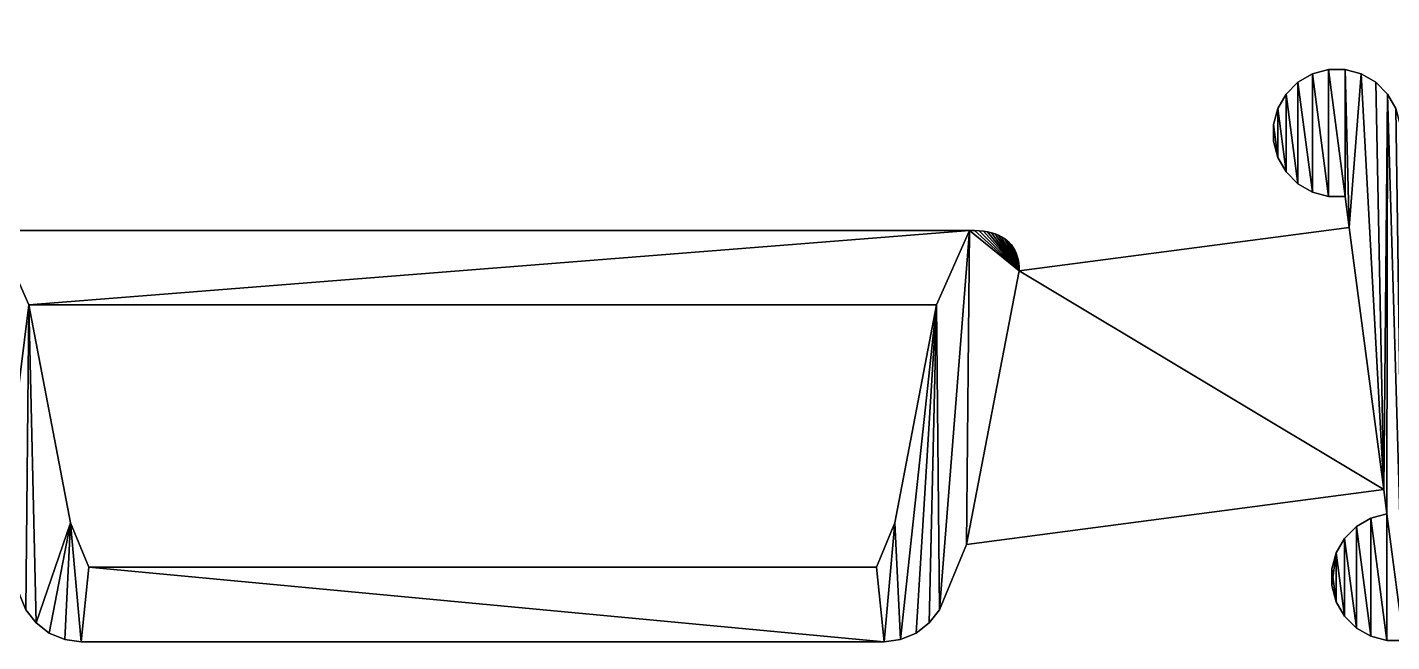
# Model space of a CAD drawing. Extents: x 0 to 417, y 0 to 203.
# Drawn here: x 295.6 to 359.6, y 169.8 to 198.7 of the extents above; entities that cross this region are included whole.
import ezdxf

# ---------------------------------------------------------------- set-up
doc = ezdxf.new("R2010")
doc.units = 0
doc.header["$LTSCALE"] = 25.4
doc.layers.get('0').update_dxf_attribs({"color": 13, "linetype": 'CONTINUOUS'})

# ---------------------------------------------------------------- blocks, each defined once
blk = doc.blocks.new('MASK_STRAP_4')
at = {"color": 0}
for p, q in [((131.646, 26.252), (131.646, 26.252, 2)), ((131.646, 26.252), (131.646, 26.252, 2)), ((132.324, 26.643), (132.324, 26.643, 2)), ((132.324, 26.643), (132.324, 26.643, 2)), ((133.08, 26.846), (133.08, 26.846, 2)), ((133.08, 26.846), (133.08, 26.846, 2)), ((133.863, 26.846), (133.863, 26.846, 2)), ((133.863, 26.846), (133.863, 26.846, 2)), ((134.62, 26.643), (134.62, 26.643, 2)), ((134.62, 26.643), (134.62, 26.643, 2)), ((135.298, 26.252), (135.298, 26.252, 2)), ((135.298, 26.252), (135.298, 26.252, 2)), ((131.092, 25.698), (131.092, 25.698, 2)), ((131.092, 25.698), (131.092, 25.698, 2)), ((135.852, 25.698), (135.852, 25.698, 2)), ((135.852, 25.698), (135.852, 25.698, 2)), ((130.7, 25.02), (130.7, 25.02, 2)), ((130.7, 25.02), (130.7, 25.02, 2)), ((130.498, 24.263), (130.498, 24.263, 2)), ((130.498, 24.263), (130.498, 24.263, 2)), ((130.498, 23.48), (130.498, 23.48, 2)), ((130.498, 23.48), (130.498, 23.48, 2)), ((130.7, 22.723), (130.7, 22.723, 2)), ((130.7, 22.723), (130.7, 22.723, 2)), ((131.092, 22.045), (131.092, 22.045, 2)), ((131.092, 22.045), (131.092, 22.045, 2)), ((131.646, 21.491), (131.646, 21.491, 2)), ((131.646, 21.491), (131.646, 21.491, 2)), ((132.324, 21.1), (132.324, 21.1, 2)), ((132.324, 21.1), (132.324, 21.1, 2)), ((133.08, 20.897), (133.08, 20.897, 2)), ((133.08, 20.897), (133.08, 20.897, 2)), ((133.863, 20.897), (133.863, 20.897, 2)), ((133.863, 20.897), (133.863, 20.897, 2)), ((116.237, 19.302), (116.237, 19.302, 2)), ((116.237, 19.302), (116.237, 19.302, 2)), ((116.466, 19.298), (116.466, 19.298, 2)), ((116.466, 19.298), (116.466, 19.298, 2)), ((116.683, 19.283), (116.683, 19.283, 2)), ((116.683, 19.283), (116.683, 19.283, 2)), ((116.888, 19.26), (116.888, 19.26, 2)), ((116.888, 19.26), (116.888, 19.26, 2)), ((117.082, 19.226), (117.082, 19.226, 2)), ((117.082, 19.226), (117.082, 19.226, 2)), ((134.055, 19.441, 1), (135.675, 7.137, 1)), ((134.055, 19.441, 1), (135.675, 7.137, 1)), ((134.055, 19.441, 2), (135.675, 7.137, 2)), ((134.055, 19.441), (134.055, 19.441, 1)), ((134.055, 19.441), (134.055, 19.441, 1)), ((134.055, 19.441, 2), (135.675, 7.137, 2)), ((117.263, 19.184), (117.263, 19.184, 2)), ((117.263, 19.184), (117.263, 19.184, 2)), ((117.433, 19.132), (117.433, 19.132, 2)), ((117.433, 19.132), (117.433, 19.132, 2)), ((117.591, 19.07), (117.591, 19.07, 2)), ((117.591, 19.07), (117.591, 19.07, 2)), ((117.737, 18.999), (117.737, 18.999, 2)), ((117.737, 18.999), (117.737, 18.999, 2)), ((117.871, 18.919), (117.871, 18.919, 2)), ((117.871, 18.919), (117.871, 18.919, 2)), ((117.993, 18.829), (117.993, 18.829, 2)), ((117.993, 18.829), (117.993, 18.829, 2)), ((118.103, 18.729), (118.103, 18.729, 2)), ((118.103, 18.729), (118.103, 18.729, 2)), ((118.202, 18.62), (118.202, 18.62, 2)), ((118.202, 18.62), (118.202, 18.62, 2)), ((118.289, 18.502), (118.289, 18.502, 2)), ((118.289, 18.502), (118.289, 18.502, 2)), ((118.363, 18.374), (118.363, 18.374, 2)), ((118.363, 18.374), (118.363, 18.374, 2)), ((118.426, 18.236), (118.426, 18.236, 2)), ((118.426, 18.236), (118.426, 18.236, 2)), ((118.477, 18.09), (118.477, 18.09, 2)), ((118.477, 18.09), (118.477, 18.09, 2)), ((118.516, 17.933), (118.516, 17.933, 2)), ((118.516, 17.933), (118.516, 17.933, 2)), ((118.563, 17.407, 1), (116.094, 4.566, 1)), ((118.563, 17.407, 2), (116.094, 4.566, 2)), ((118.563, 17.407, 1), (116.094, 4.566, 1)), ((118.563, 17.407, 2), (116.094, 4.566, 2)), ((118.544, 17.767), (118.544, 17.767, 2)), ((118.544, 17.767), (118.544, 17.767, 2)), ((118.559, 17.592), (118.559, 17.592, 2)), ((118.559, 17.592), (118.559, 17.592, 2)), ((118.563, 17.407, 1), (118.563, 17.407, 2)), ((118.563, 17.407), (118.563, 17.407, 1)), ((118.563, 17.407), (118.563, 17.407, 1)), ((118.563, 17.407, 1), (118.563, 17.407, 2)), ((72.09, 15.802, 2), (72.09, 15.802)), ((72.09, 15.802, 2), (72.09, 15.802)), ((72.09, 15.802, 2), (74.056, 5.577, 2)), ((72.09, 15.802), (74.056, 5.577)), ((72.09, 15.802), (74.056, 5.577)), ((72.09, 15.802, 2), (74.056, 5.577, 2)), ((112.724, 5.577, 2), (114.69, 15.802, 2)), ((112.724, 5.577), (114.69, 15.802)), ((112.724, 5.577), (114.69, 15.802)), ((112.724, 5.577, 2), (114.69, 15.802, 2)), ((114.69, 15.802, 2), (114.69, 15.802)), ((114.69, 15.802, 2), (114.69, 15.802)), ((135.675, 7.137), (135.675, 7.137, 1)), ((135.675, 7.137), (135.675, 7.137, 1)), ((135.069, 5.795), (135.069, 5.795, 2)), ((135.069, 5.795), (135.069, 5.795, 2)), ((135.825, 5.998), (135.825, 5.998, 2)), ((135.825, 5.998), (135.825, 5.998, 2)), ((74.056, 5.577, 2), (74.056, 5.577)), ((74.056, 5.577, 2), (74.056, 5.577)), ((112.724, 5.577, 2), (112.724, 5.577)), ((112.724, 5.577, 2), (112.724, 5.577)), ((134.39, 5.403), (134.39, 5.403, 2)), ((134.39, 5.403), (134.39, 5.403, 2)), ((116.094, 4.566), (116.094, 4.566, 1)), ((116.094, 4.566, 1), (116.094, 4.566, 2)), ((116.094, 4.566), (116.094, 4.566, 1)), ((116.094, 4.566, 1), (116.094, 4.566, 2)), ((133.837, 4.85), (133.837, 4.85, 2)), ((133.837, 4.85), (133.837, 4.85, 2)), ((133.445, 4.171), (133.445, 4.171, 2)), ((133.445, 4.171), (133.445, 4.171, 2)), ((74.916, 3.5, 2), (74.916, 3.5)), ((74.916, 3.5, 2), (74.916, 3.5)), ((111.864, 3.5, 2), (111.864, 3.5)), ((111.864, 3.5, 2), (111.864, 3.5)), ((133.242, 3.415), (133.242, 3.415, 2)), ((133.242, 3.415), (133.242, 3.415, 2)), ((133.242, 2.632), (133.242, 2.632, 2)), ((133.242, 2.632), (133.242, 2.632, 2)), ((114.824, 1.5), (114.824, 1.5, 2)), ((114.824, 1.5), (114.824, 1.5, 2)), ((133.445, 1.875), (133.445, 1.875, 2)), ((133.445, 1.875), (133.445, 1.875, 2)), ((72.433, 0.879), (72.433, 0.879, 2)), ((72.433, 0.879), (72.433, 0.879, 2)), ((114.347, 0.879), (114.347, 0.879, 2)), ((114.347, 0.879), (114.347, 0.879, 2)), ((133.837, 1.197), (133.837, 1.197, 2)), ((133.837, 1.197), (133.837, 1.197, 2)), ((134.39, 0.643), (134.39, 0.643, 2)), ((134.39, 0.643), (134.39, 0.643, 2)), ((73.054, 0.402), (73.054, 0.402, 2)), ((73.054, 0.402), (73.054, 0.402, 2)), ((73.778, 0.102), (73.778, 0.102, 2)), ((73.778, 0.102), (73.778, 0.102, 2)), ((74.554, 0), (74.554, 0, 2)), ((74.554, 0), (74.554, 0, 2)), ((112.226, 0), (112.226, 0, 2)), ((112.226, 0), (112.226, 0, 2)), ((113.002, 0.102), (113.002, 0.102, 2)), ((113.002, 0.102), (113.002, 0.102, 2)), ((113.726, 0.402), (113.726, 0.402, 2)), ((113.726, 0.402), (113.726, 0.402, 2)), ((135.069, 0.252), (135.069, 0.252, 2)), ((135.069, 0.252), (135.069, 0.252, 2)), ((135.825, 0.049), (135.825, 0.049, 2)), ((135.825, 0.049), (135.825, 0.049, 2))]:
    blk.add_line(p, q, dxfattribs=at)
mesh = blk.add_polyface(dxfattribs=at)
corners = [(135.675, 7.137), (135.852, 25.698), (135.825, 5.998), (142.395, 25.829), (142.598, 24.29), (142.395, 25.046), (142.598, 26.586), (142.989, 23.612), (142.989, 27.264), (143.543, 23.058), (143.543, 27.818), (144.221, 22.666), (144.221, 28.209), (144.978, 22.463), (144.978, 28.412), (145.761, 22.463), (145.761, 28.412), (145.953, 21.004), (146.517, 28.209), (135.825, 0.049), (136.608, 0.049), (136.244, 25.02), (136.446, 24.263), (137.03, 19.832), (137.365, 0.252), (138.65, 7.527), (138.043, 0.643), (138.597, 1.197), (147.573, 8.699), (147.196, 27.818), (147.749, 27.264), (147.722, 7.564), (154.292, 27.396), (154.495, 25.856), (154.292, 26.613), (154.495, 28.152), (154.887, 25.178), (154.887, 28.83), (145.342, 5.738), (145.14, 4.198), (145.14, 4.981), (145.342, 3.442), (145.734, 2.763), (145.734, 6.416), (146.288, 2.21), (146.288, 6.97), (146.966, 1.818), (146.966, 7.361), (147.722, 1.615), (148.506, 1.615), (148.141, 26.586), (148.344, 25.829), (148.927, 21.394), (149.262, 1.818), (150.547, 9.09), (157.851, 22.566), (149.94, 2.21), (150.494, 2.763), (150.886, 3.442), (151.088, 4.981), (151.088, 4.198), (138.988, 1.875), (139.191, 3.415), (139.191, 2.632)]
mesh.append_faces([[corners[k] for k in face] for face in [(3, 4, 5), (32, 33, 34), (38, 39, 40), (58, 59, 60), (61, 62, 63)]], dxfattribs={"vtx0": -1, "color": 0})
mesh.append_faces([[corners[k] for k in face] for face in [(0, 1, 2), (4, 6, 7), (7, 8, 9), (9, 10, 11), (11, 12, 13), (13, 14, 15), (15, 16, 17), (19, 2, 20), (20, 23, 24), (24, 25, 26), (26, 25, 27), (25, 17, 28), (28, 30, 31), (33, 35, 36), (39, 38, 41), (41, 38, 42), (42, 43, 44), (44, 45, 46), (46, 47, 48), (48, 31, 49), (49, 52, 53), (53, 54, 56), (56, 54, 57)]], dxfattribs={"vtx0": -1, "vtx1": -1, "color": 0})
mesh.append_faces([[corners[k] for k in face] for face in [(20, 2, 1), (24, 23, 25), (28, 17, 18), (49, 31, 30), (53, 52, 54)]], dxfattribs={"vtx0": -1, "vtx1": -1, "vtx2": -1, "color": 0})
mesh.append_faces([[corners[k] for k in face] for face in [(4, 3, 6), (7, 6, 8), (9, 8, 10), (11, 10, 12), (13, 12, 14), (15, 14, 16), (17, 16, 18), (20, 1, 21), (20, 21, 22), (20, 22, 23), (25, 23, 17), (28, 18, 29), (28, 29, 30), (33, 32, 35), (36, 35, 37), (42, 38, 43), (44, 43, 45), (46, 45, 47), (48, 47, 31), (49, 30, 50), (49, 50, 51), (49, 51, 52), (54, 52, 55), (54, 58, 57), (58, 54, 59), (25, 61, 27), (61, 25, 62)]], dxfattribs={"vtx0": -1, "vtx2": -1, "color": 0})
mesh = blk.add_polyface(dxfattribs=at)
corners = [(51.482, 26.252), (50.955, 5.998), (50.928, 25.698), (51.105, 7.137), (52.725, 19.441), (70.686, 4.566), (52.16, 26.643), (68.218, 17.407), (68.221, 17.592), (68.237, 17.767), (68.264, 17.933), (68.303, 18.09), (68.354, 18.236), (68.417, 18.374), (68.492, 18.502), (68.578, 18.62), (68.677, 18.729), (68.787, 18.829), (68.909, 18.919), (69.043, 18.999), (69.189, 19.07), (69.347, 19.132), (69.517, 19.184), (69.698, 19.226), (69.892, 19.26), (70.097, 19.283), (70.314, 19.298), (70.543, 19.302), (72.09, 15.802), (116.237, 19.302), (71.956, 1.5), (72.433, 0.879), (74.056, 5.577), (73.054, 0.402), (73.778, 0.102), (74.554, 0), (74.916, 3.5), (112.226, 0), (52.917, 26.846), (52.917, 20.897), (53.7, 26.846), (53.7, 20.897), (54.456, 26.643), (54.456, 21.1), (55.135, 26.252), (55.135, 21.491), (55.688, 25.698), (55.688, 22.045), (56.08, 25.02), (56.08, 22.723), (56.283, 24.263), (56.283, 23.48), (50.955, 0.049), (51.712, 5.795), (51.712, 0.252), (52.39, 5.403), (52.39, 0.643), (52.944, 4.85), (52.944, 1.197), (53.335, 4.171), (53.335, 1.875), (53.538, 3.415), (53.538, 2.632)]
mesh.append_faces([[corners[k] for k in face] for face in [(49, 50, 51), (60, 61, 62)]], dxfattribs={"vtx0": -1, "color": 0})
mesh.append_faces([[corners[k] for k in face] for face in [(0, 1, 2), (1, 0, 3), (3, 4, 5), (5, 28, 30), (31, 32, 33), (33, 32, 34), (34, 32, 35), (35, 36, 37), (38, 4, 6), (4, 38, 39), (39, 40, 41), (41, 42, 43), (43, 44, 45), (45, 46, 47), (47, 48, 49), (52, 53, 54), (54, 55, 56), (56, 57, 58), (58, 59, 60)]], dxfattribs={"vtx0": -1, "vtx1": -1, "color": 0})
mesh.append_faces([[corners[k] for k in face] for face in [(3, 0, 4), (5, 27, 28)]], dxfattribs={"vtx0": -1, "vtx1": -1, "vtx2": -1, "color": 0})
mesh.append_faces([[corners[k] for k in face] for face in [(4, 0, 6), (5, 4, 7), (5, 7, 8), (5, 8, 9), (5, 9, 10), (5, 10, 11), (5, 11, 12), (5, 12, 13), (5, 13, 14), (5, 14, 15), (5, 15, 16), (5, 16, 17), (5, 17, 18), (5, 18, 19), (5, 19, 20), (5, 20, 21), (5, 21, 22), (5, 22, 23), (5, 23, 24), (5, 24, 25), (5, 25, 26), (5, 26, 27), (28, 27, 29), (28, 31, 30), (31, 28, 32), (35, 32, 36), (39, 38, 40), (41, 40, 42), (43, 42, 44), (45, 44, 46), (47, 46, 48), (49, 48, 50), (52, 1, 53), (54, 53, 55), (56, 55, 57), (58, 57, 59), (60, 59, 61)]], dxfattribs={"vtx0": -1, "vtx2": -1, "color": 0})
mesh = blk.add_polyface(dxfattribs=at)
corners = [(130.498, 24.263), (130.7, 22.723), (130.498, 23.48), (130.7, 25.02), (131.092, 22.045), (131.092, 25.698), (131.646, 21.491), (131.646, 26.252), (132.324, 21.1), (132.324, 26.643), (133.08, 20.897), (133.08, 26.846), (133.863, 20.897), (133.863, 26.846), (134.055, 19.441), (134.62, 26.643), (72.09, 15.802), (116.237, 19.302), (114.69, 15.802), (114.824, 1.5), (116.094, 4.566), (118.563, 17.407), (135.675, 7.137), (116.466, 19.298), (116.683, 19.283), (116.888, 19.26), (117.082, 19.226), (117.263, 19.184), (117.433, 19.132), (117.591, 19.07), (117.737, 18.999), (117.871, 18.919), (117.993, 18.829), (118.103, 18.729), (118.202, 18.62), (118.289, 18.502), (118.363, 18.374), (118.426, 18.236), (118.477, 18.09), (118.516, 17.933), (118.544, 17.767), (118.559, 17.592), (135.298, 26.252), (135.852, 25.698), (112.226, 0), (74.916, 3.5), (111.864, 3.5), (112.724, 5.577), (113.002, 0.102), (113.726, 0.402), (114.347, 0.879), (133.445, 4.171), (133.242, 2.632), (133.242, 3.415), (133.445, 1.875), (133.837, 1.197), (133.837, 4.85), (134.39, 0.643), (134.39, 5.403), (135.069, 0.252), (135.069, 5.795), (135.825, 0.049), (135.825, 5.998)]
mesh.append_faces([[corners[k] for k in face] for face in [(0, 1, 2), (21, 40, 41), (51, 52, 53)]], dxfattribs={"vtx0": -1, "color": 0})
mesh.append_faces([[corners[k] for k in face] for face in [(1, 3, 4), (4, 5, 6), (6, 7, 8), (8, 9, 10), (10, 11, 12), (12, 13, 14), (16, 17, 18), (19, 17, 20), (20, 21, 22), (44, 47, 48), (48, 18, 49), (49, 18, 50), (50, 18, 19), (52, 51, 54), (54, 51, 55), (55, 56, 57), (57, 58, 59), (59, 60, 61)]], dxfattribs={"vtx0": -1, "vtx1": -1, "color": 0})
mesh.append_faces([[corners[k] for k in face] for face in [(18, 17, 19), (20, 17, 21), (22, 14, 15)]], dxfattribs={"vtx0": -1, "vtx1": -1, "vtx2": -1, "color": 0})
mesh.append_faces([[corners[k] for k in face] for face in [(1, 0, 3), (4, 3, 5), (6, 5, 7), (8, 7, 9), (10, 9, 11), (12, 11, 13), (14, 13, 15), (21, 17, 23), (21, 23, 24), (21, 24, 25), (21, 25, 26), (21, 26, 27), (21, 27, 28), (21, 28, 29), (21, 29, 30), (21, 30, 31), (21, 31, 32), (21, 32, 33), (21, 33, 34), (21, 34, 35), (21, 35, 36), (21, 36, 37), (21, 37, 38), (21, 38, 39), (21, 39, 40), (22, 21, 14), (22, 15, 42), (22, 42, 43), (44, 45, 46), (44, 46, 47), (48, 47, 18), (55, 51, 56), (57, 56, 58), (59, 58, 60), (61, 60, 62)]], dxfattribs={"vtx0": -1, "vtx2": -1, "color": 0})
mesh = blk.add_polyface(dxfattribs=at)
corners = [(133.445, 1.875, 2), (133.242, 3.415, 2), (133.242, 2.632, 2), (133.445, 4.171, 2), (133.837, 1.197, 2), (133.837, 4.85, 2), (134.39, 0.643, 2), (134.39, 5.403, 2), (135.069, 0.252, 2), (135.069, 5.795, 2), (135.825, 0.049, 2), (135.825, 5.998, 2), (136.608, 0.049, 2), (135.852, 25.698, 2), (136.244, 25.02, 2), (136.446, 24.263, 2), (137.03, 19.832, 2), (137.365, 0.252, 2), (138.65, 7.527, 2), (138.043, 0.643, 2), (138.597, 1.197, 2), (138.988, 1.875, 2), (139.191, 3.415, 2), (139.191, 2.632, 2), (130.7, 22.723, 2), (130.498, 24.263, 2), (130.498, 23.48, 2), (130.7, 25.02, 2), (131.092, 22.045, 2), (131.092, 25.698, 2), (131.646, 21.491, 2), (131.646, 26.252, 2), (132.324, 21.1, 2), (132.324, 26.643, 2), (133.08, 20.897, 2), (133.08, 26.846, 2), (133.863, 20.897, 2), (133.863, 26.846, 2), (134.055, 19.441, 2), (134.62, 26.643, 2), (135.675, 7.137, 2), (135.298, 26.252, 2)]
mesh.append_faces([[corners[k] for k in face] for face in [(0, 1, 2), (22, 21, 23), (24, 25, 26)]], dxfattribs={"vtx0": -1, "color": 0})
mesh.append_faces([[corners[k] for k in face] for face in [(1, 0, 3), (3, 4, 5), (5, 6, 7), (7, 8, 9), (9, 10, 11), (13, 12, 14), (14, 12, 15), (15, 12, 16), (16, 17, 18), (18, 21, 22), (25, 24, 27), (27, 28, 29), (29, 30, 31), (31, 32, 33), (33, 34, 35), (35, 36, 37), (37, 38, 39), (39, 40, 41), (41, 40, 13)]], dxfattribs={"vtx0": -1, "vtx1": -1, "color": 0})
mesh.append_faces([[corners[k] for k in face] for face in [(11, 12, 13)]], dxfattribs={"vtx0": -1, "vtx1": -1, "vtx2": -1, "color": 0})
mesh.append_faces([[corners[k] for k in face] for face in [(3, 0, 4), (5, 4, 6), (7, 6, 8), (9, 8, 10), (11, 10, 12), (16, 12, 17), (18, 17, 19), (18, 19, 20), (18, 20, 21), (27, 24, 28), (29, 28, 30), (31, 30, 32), (33, 32, 34), (35, 34, 36), (37, 36, 38), (39, 38, 40), (13, 40, 11)]], dxfattribs={"vtx0": -1, "vtx2": -1, "color": 0})
mesh = blk.add_polyface(dxfattribs=at)
corners = [(131.092, 25.698, 2), (131.646, 26.252), (131.092, 25.698), (131.646, 26.252, 2)]
mesh.append_faces([[corners[k] for k in face] for face in [(0, 1, 2), (1, 0, 3)]], dxfattribs={"vtx0": -1, "color": 0})
mesh = blk.add_polyface(dxfattribs=at)
corners = [(131.646, 26.252, 2), (132.324, 26.643), (131.646, 26.252), (132.324, 26.643, 2)]
mesh.append_faces([[corners[k] for k in face] for face in [(0, 1, 2), (1, 0, 3)]], dxfattribs={"vtx0": -1, "color": 0})
mesh = blk.add_polyface(dxfattribs=at)
corners = [(132.324, 26.643, 2), (133.08, 26.846), (132.324, 26.643), (133.08, 26.846, 2)]
mesh.append_faces([[corners[k] for k in face] for face in [(0, 1, 2), (1, 0, 3)]], dxfattribs={"vtx0": -1, "color": 0})
mesh = blk.add_polyface(dxfattribs=at)
corners = [(133.08, 26.846, 2), (133.863, 26.846), (133.08, 26.846), (133.863, 26.846, 2)]
mesh.append_faces([[corners[k] for k in face] for face in [(0, 1, 2), (1, 0, 3)]], dxfattribs={"vtx0": -1, "color": 0})
mesh = blk.add_polyface(dxfattribs=at)
corners = [(133.863, 26.846, 2), (134.62, 26.643), (133.863, 26.846), (134.62, 26.643, 2)]
mesh.append_faces([[corners[k] for k in face] for face in [(0, 1, 2), (1, 0, 3)]], dxfattribs={"vtx0": -1, "color": 0})
mesh = blk.add_polyface(dxfattribs=at)
corners = [(134.62, 26.643, 2), (135.298, 26.252), (134.62, 26.643), (135.298, 26.252, 2)]
mesh.append_faces([[corners[k] for k in face] for face in [(0, 1, 2), (1, 0, 3)]], dxfattribs={"vtx0": -1, "color": 0})
mesh = blk.add_polyface(dxfattribs=at)
corners = [(135.298, 26.252), (135.852, 25.698, 2), (135.852, 25.698), (135.298, 26.252, 2)]
mesh.append_faces([[corners[k] for k in face] for face in [(0, 1, 2), (1, 0, 3)]], dxfattribs={"vtx0": -1, "color": 0})
mesh = blk.add_polyface(dxfattribs=at)
corners = [(131.092, 25.698, 2), (130.7, 25.02), (130.7, 25.02, 2), (131.092, 25.698)]
mesh.append_faces([[corners[k] for k in face] for face in [(0, 1, 2), (1, 0, 3)]], dxfattribs={"vtx0": -1, "color": 0})
mesh = blk.add_polyface(dxfattribs=at)
corners = [(135.852, 25.698), (136.244, 25.02, 2), (136.244, 25.02), (135.852, 25.698, 2)]
mesh.append_faces([[corners[k] for k in face] for face in [(0, 1, 2), (1, 0, 3)]], dxfattribs={"vtx0": -1, "color": 0})
mesh = blk.add_polyface(dxfattribs=at)
corners = [(130.7, 25.02, 2), (130.498, 24.263), (130.498, 24.263, 2), (130.7, 25.02)]
mesh.append_faces([[corners[k] for k in face] for face in [(0, 1, 2), (1, 0, 3)]], dxfattribs={"vtx0": -1, "color": 0})
mesh = blk.add_polyface(dxfattribs=at)
corners = [(130.498, 24.263, 2), (130.498, 23.48), (130.498, 23.48, 2), (130.498, 24.263)]
mesh.append_faces([[corners[k] for k in face] for face in [(0, 1, 2), (1, 0, 3)]], dxfattribs={"vtx0": -1, "color": 0})
mesh = blk.add_polyface(dxfattribs=at)
corners = [(130.498, 23.48, 2), (130.7, 22.723), (130.7, 22.723, 2), (130.498, 23.48)]
mesh.append_faces([[corners[k] for k in face] for face in [(0, 1, 2), (1, 0, 3)]], dxfattribs={"vtx0": -1, "color": 0})
mesh = blk.add_polyface(dxfattribs=at)
corners = [(130.7, 22.723, 2), (131.092, 22.045), (131.092, 22.045, 2), (130.7, 22.723)]
mesh.append_faces([[corners[k] for k in face] for face in [(0, 1, 2), (1, 0, 3)]], dxfattribs={"vtx0": -1, "color": 0})
mesh = blk.add_polyface(dxfattribs=at)
corners = [(131.646, 21.491, 2), (131.092, 22.045), (131.646, 21.491), (131.092, 22.045, 2)]
mesh.append_faces([[corners[k] for k in face] for face in [(0, 1, 2), (1, 0, 3)]], dxfattribs={"vtx0": -1, "color": 0})
mesh = blk.add_polyface(dxfattribs=at)
corners = [(132.324, 21.1, 2), (131.646, 21.491), (132.324, 21.1), (131.646, 21.491, 2)]
mesh.append_faces([[corners[k] for k in face] for face in [(0, 1, 2), (1, 0, 3)]], dxfattribs={"vtx0": -1, "color": 0})
mesh = blk.add_polyface(dxfattribs=at)
corners = [(133.08, 20.897, 2), (132.324, 21.1), (133.08, 20.897), (132.324, 21.1, 2)]
mesh.append_faces([[corners[k] for k in face] for face in [(0, 1, 2), (1, 0, 3)]], dxfattribs={"vtx0": -1, "color": 0})
mesh = blk.add_polyface(dxfattribs=at)
corners = [(133.863, 20.897, 2), (133.08, 20.897), (133.863, 20.897), (133.08, 20.897, 2)]
mesh.append_faces([[corners[k] for k in face] for face in [(0, 1, 2), (1, 0, 3)]], dxfattribs={"vtx0": -1, "color": 0})
mesh = blk.add_polyface(dxfattribs=at)
corners = [(134.055, 19.441, 2), (135.675, 7.137, 1), (135.675, 7.137, 2), (134.055, 19.441, 1), (133.863, 20.897, 2), (134.055, 19.441), (133.863, 20.897), (135.825, 5.998), (135.825, 5.998, 2), (135.675, 7.137)]
mesh.append_faces([[corners[k] for k in face] for face in [(5, 4, 6), (2, 7, 8)]], dxfattribs={"vtx0": -1, "color": 0})
mesh.append_faces([[corners[k] for k in face] for face in [(0, 1, 2), (1, 0, 3), (3, 4, 5), (7, 2, 9), (9, 2, 1)]], dxfattribs={"vtx0": -1, "vtx1": -1, "color": 0})
mesh.append_faces([[corners[k] for k in face] for face in [(3, 0, 4)]], dxfattribs={"vtx0": -1, "vtx2": -1, "color": 0})
mesh = blk.add_polyface(dxfattribs=at)
corners = [(72.433, 0.879, 2), (72.09, 15.802, 2), (71.956, 1.5, 2), (74.056, 5.577, 2), (73.054, 0.402, 2), (73.778, 0.102, 2), (74.554, 0, 2), (74.916, 3.5, 2), (112.226, 0, 2), (111.864, 3.5, 2), (112.724, 5.577, 2), (113.002, 0.102, 2), (114.69, 15.802, 2), (113.726, 0.402, 2), (114.347, 0.879, 2), (114.824, 1.5, 2), (70.686, 4.566, 2), (68.221, 17.592, 2), (68.218, 17.407, 2), (68.237, 17.767, 2), (68.264, 17.933, 2), (68.303, 18.09, 2), (68.354, 18.236, 2), (68.417, 18.374, 2), (68.492, 18.502, 2), (68.578, 18.62, 2), (68.677, 18.729, 2), (68.787, 18.829, 2), (68.909, 18.919, 2), (69.043, 18.999, 2), (69.189, 19.07, 2), (69.347, 19.132, 2), (69.517, 19.184, 2), (69.698, 19.226, 2), (69.892, 19.26, 2), (70.097, 19.283, 2), (70.314, 19.298, 2), (70.543, 19.302, 2), (116.237, 19.302, 2), (116.094, 4.566, 2), (118.563, 17.407, 2), (116.466, 19.298, 2), (116.683, 19.283, 2), (116.888, 19.26, 2), (117.082, 19.226, 2), (117.263, 19.184, 2), (117.433, 19.132, 2), (117.591, 19.07, 2), (117.737, 18.999, 2), (117.871, 18.919, 2), (117.993, 18.829, 2), (118.103, 18.729, 2), (118.202, 18.62, 2), (118.289, 18.502, 2), (118.363, 18.374, 2), (118.426, 18.236, 2), (118.477, 18.09, 2), (118.516, 17.933, 2), (118.544, 17.767, 2), (118.559, 17.592, 2)]
mesh.append_faces([[corners[k] for k in face] for face in [(16, 17, 18), (58, 40, 59)]], dxfattribs={"vtx0": -1, "color": 0})
mesh.append_faces([[corners[k] for k in face] for face in [(0, 1, 2), (1, 0, 3), (3, 6, 7), (7, 8, 9), (9, 8, 10), (10, 11, 12), (17, 16, 19), (19, 16, 20), (20, 16, 21), (21, 16, 22), (22, 16, 23), (23, 16, 24), (24, 16, 25), (25, 16, 26), (26, 16, 27), (27, 16, 28), (28, 16, 29), (29, 16, 30), (30, 16, 31), (31, 16, 32), (32, 16, 33), (33, 16, 34), (34, 16, 35), (35, 16, 36), (36, 16, 37), (37, 1, 38), (38, 40, 41), (41, 40, 42), (42, 40, 43), (43, 40, 44), (44, 40, 45), (45, 40, 46), (46, 40, 47), (47, 40, 48), (48, 40, 49), (49, 40, 50), (50, 40, 51), (51, 40, 52), (52, 40, 53), (53, 40, 54), (54, 40, 55), (55, 40, 56), (56, 40, 57), (57, 40, 58)]], dxfattribs={"vtx0": -1, "vtx1": -1, "color": 0})
mesh.append_faces([[corners[k] for k in face] for face in [(37, 16, 1), (38, 12, 15)]], dxfattribs={"vtx0": -1, "vtx1": -1, "vtx2": -1, "color": 0})
mesh.append_faces([[corners[k] for k in face] for face in [(3, 0, 4), (3, 4, 5), (3, 5, 6), (7, 6, 8), (10, 8, 11), (12, 11, 13), (12, 13, 14), (12, 14, 15), (1, 16, 2), (38, 1, 12), (38, 15, 39), (38, 39, 40)]], dxfattribs={"vtx0": -1, "vtx2": -1, "color": 0})
mesh = blk.add_polyface(dxfattribs=at)
corners = [(70.543, 19.302, 2), (116.237, 19.302), (70.543, 19.302), (116.237, 19.302, 2)]
mesh.append_faces([[corners[k] for k in face] for face in [(0, 1, 2), (1, 0, 3)]], dxfattribs={"vtx0": -1, "color": 0})
mesh = blk.add_polyface(dxfattribs=at)
corners = [(135.675, 7.137, 1), (118.563, 17.407, 1), (116.094, 4.566, 1), (134.055, 19.441, 1)]
mesh.append_faces([[corners[k] for k in face] for face in [(0, 1, 2), (1, 0, 3)]], dxfattribs={"vtx0": -1, "color": 0})
mesh = blk.add_polyface(dxfattribs=at)
corners = [(116.237, 19.302, 2), (116.466, 19.298), (116.237, 19.302), (116.466, 19.298, 2)]
mesh.append_faces([[corners[k] for k in face] for face in [(0, 1, 2), (1, 0, 3)]], dxfattribs={"vtx0": -1, "color": 0})
mesh = blk.add_polyface(dxfattribs=at)
corners = [(116.466, 19.298, 2), (116.683, 19.283), (116.466, 19.298), (116.683, 19.283, 2)]
mesh.append_faces([[corners[k] for k in face] for face in [(0, 1, 2), (1, 0, 3)]], dxfattribs={"vtx0": -1, "color": 0})
mesh = blk.add_polyface(dxfattribs=at)
corners = [(116.683, 19.283, 2), (116.888, 19.26), (116.683, 19.283), (116.888, 19.26, 2)]
mesh.append_faces([[corners[k] for k in face] for face in [(0, 1, 2), (1, 0, 3)]], dxfattribs={"vtx0": -1, "color": 0})
mesh = blk.add_polyface(dxfattribs=at)
corners = [(116.888, 19.26, 2), (117.082, 19.226), (116.888, 19.26), (117.082, 19.226, 2)]
mesh.append_faces([[corners[k] for k in face] for face in [(0, 1, 2), (1, 0, 3)]], dxfattribs={"vtx0": -1, "color": 0})
mesh = blk.add_polyface(dxfattribs=at)
corners = [(117.082, 19.226, 2), (117.263, 19.184), (117.082, 19.226), (117.263, 19.184, 2)]
mesh.append_faces([[corners[k] for k in face] for face in [(0, 1, 2), (1, 0, 3)]], dxfattribs={"vtx0": -1, "color": 0})
mesh = blk.add_polyface(dxfattribs=at)
corners = [(118.563, 17.407, 1), (134.055, 19.441), (118.563, 17.407), (134.055, 19.441, 1)]
mesh.append_faces([[corners[k] for k in face] for face in [(0, 1, 2), (1, 0, 3)]], dxfattribs={"vtx0": -1, "color": 0})
mesh = blk.add_polyface(dxfattribs=at)
corners = [(117.263, 19.184, 2), (117.433, 19.132), (117.263, 19.184), (117.433, 19.132, 2)]
mesh.append_faces([[corners[k] for k in face] for face in [(0, 1, 2), (1, 0, 3)]], dxfattribs={"vtx0": -1, "color": 0})
mesh = blk.add_polyface(dxfattribs=at)
corners = [(117.433, 19.132, 2), (117.591, 19.07), (117.433, 19.132), (117.591, 19.07, 2)]
mesh.append_faces([[corners[k] for k in face] for face in [(0, 1, 2), (1, 0, 3)]], dxfattribs={"vtx0": -1, "color": 0})
mesh = blk.add_polyface(dxfattribs=at)
corners = [(117.591, 19.07, 2), (117.737, 18.999), (117.591, 19.07), (117.737, 18.999, 2)]
mesh.append_faces([[corners[k] for k in face] for face in [(0, 1, 2), (1, 0, 3)]], dxfattribs={"vtx0": -1, "color": 0})
mesh = blk.add_polyface(dxfattribs=at)
corners = [(117.737, 18.999, 2), (117.871, 18.919), (117.737, 18.999), (117.871, 18.919, 2)]
mesh.append_faces([[corners[k] for k in face] for face in [(0, 1, 2), (1, 0, 3)]], dxfattribs={"vtx0": -1, "color": 0})
mesh = blk.add_polyface(dxfattribs=at)
corners = [(117.871, 18.919, 2), (117.993, 18.829), (117.871, 18.919), (117.993, 18.829, 2)]
mesh.append_faces([[corners[k] for k in face] for face in [(0, 1, 2), (1, 0, 3)]], dxfattribs={"vtx0": -1, "color": 0})
mesh = blk.add_polyface(dxfattribs=at)
corners = [(117.993, 18.829, 2), (118.103, 18.729), (117.993, 18.829), (118.103, 18.729, 2)]
mesh.append_faces([[corners[k] for k in face] for face in [(0, 1, 2), (1, 0, 3)]], dxfattribs={"vtx0": -1, "color": 0})
mesh = blk.add_polyface(dxfattribs=at)
corners = [(118.103, 18.729), (118.202, 18.62, 2), (118.202, 18.62), (118.103, 18.729, 2)]
mesh.append_faces([[corners[k] for k in face] for face in [(0, 1, 2), (1, 0, 3)]], dxfattribs={"vtx0": -1, "color": 0})
mesh = blk.add_polyface(dxfattribs=at)
corners = [(118.202, 18.62), (118.289, 18.502, 2), (118.289, 18.502), (118.202, 18.62, 2)]
mesh.append_faces([[corners[k] for k in face] for face in [(0, 1, 2), (1, 0, 3)]], dxfattribs={"vtx0": -1, "color": 0})
mesh = blk.add_polyface(dxfattribs=at)
corners = [(118.289, 18.502), (118.363, 18.374, 2), (118.363, 18.374), (118.289, 18.502, 2)]
mesh.append_faces([[corners[k] for k in face] for face in [(0, 1, 2), (1, 0, 3)]], dxfattribs={"vtx0": -1, "color": 0})
mesh = blk.add_polyface(dxfattribs=at)
corners = [(118.363, 18.374), (118.426, 18.236, 2), (118.426, 18.236), (118.363, 18.374, 2)]
mesh.append_faces([[corners[k] for k in face] for face in [(0, 1, 2), (1, 0, 3)]], dxfattribs={"vtx0": -1, "color": 0})
mesh = blk.add_polyface(dxfattribs=at)
corners = [(118.426, 18.236), (118.477, 18.09, 2), (118.477, 18.09), (118.426, 18.236, 2)]
mesh.append_faces([[corners[k] for k in face] for face in [(0, 1, 2), (1, 0, 3)]], dxfattribs={"vtx0": -1, "color": 0})
mesh = blk.add_polyface(dxfattribs=at)
corners = [(118.477, 18.09), (118.516, 17.933, 2), (118.516, 17.933), (118.477, 18.09, 2)]
mesh.append_faces([[corners[k] for k in face] for face in [(0, 1, 2), (1, 0, 3)]], dxfattribs={"vtx0": -1, "color": 0})
mesh = blk.add_polyface(dxfattribs=at)
corners = [(118.516, 17.933), (118.544, 17.767, 2), (118.544, 17.767), (118.516, 17.933, 2)]
mesh.append_faces([[corners[k] for k in face] for face in [(0, 1, 2), (1, 0, 3)]], dxfattribs={"vtx0": -1, "color": 0})
mesh = blk.add_polyface(dxfattribs=at)
corners = [(118.563, 17.407, 1), (116.094, 4.566, 2), (116.094, 4.566, 1), (118.563, 17.407, 2)]
mesh.append_faces([[corners[k] for k in face] for face in [(0, 1, 2), (1, 0, 3)]], dxfattribs={"vtx0": -1, "color": 0})
mesh = blk.add_polyface(dxfattribs=at)
corners = [(118.544, 17.767), (118.559, 17.592, 2), (118.559, 17.592), (118.544, 17.767, 2)]
mesh.append_faces([[corners[k] for k in face] for face in [(0, 1, 2), (1, 0, 3)]], dxfattribs={"vtx0": -1, "color": 0})
mesh = blk.add_polyface(dxfattribs=at)
corners = [(118.559, 17.592), (118.563, 17.407, 1), (118.563, 17.407), (118.563, 17.407, 2), (118.559, 17.592, 2)]
mesh.append_faces([[corners[k] for k in face] for face in [(0, 1, 2), (3, 0, 4)]], dxfattribs={"vtx0": -1, "color": 0})
mesh.append_faces([[corners[k] for k in face] for face in [(1, 0, 3)]], dxfattribs={"vtx0": -1, "vtx1": -1, "color": 0})
mesh = blk.add_polyface(dxfattribs=at)
corners = [(114.69, 15.802, 2), (72.09, 15.802), (114.69, 15.802), (72.09, 15.802, 2)]
mesh.append_faces([[corners[k] for k in face] for face in [(0, 1, 2), (1, 0, 3)]], dxfattribs={"vtx0": -1, "color": 0})
mesh = blk.add_polyface(dxfattribs=at)
corners = [(72.09, 15.802), (74.056, 5.577, 2), (74.056, 5.577), (72.09, 15.802, 2)]
mesh.append_faces([[corners[k] for k in face] for face in [(0, 1, 2), (1, 0, 3)]], dxfattribs={"vtx0": -1, "color": 0})
mesh = blk.add_polyface(dxfattribs=at)
corners = [(114.69, 15.802, 2), (112.724, 5.577), (112.724, 5.577, 2), (114.69, 15.802)]
mesh.append_faces([[corners[k] for k in face] for face in [(0, 1, 2), (1, 0, 3)]], dxfattribs={"vtx0": -1, "color": 0})
mesh = blk.add_polyface(dxfattribs=at)
corners = [(135.675, 7.137, 1), (116.094, 4.566), (135.675, 7.137), (116.094, 4.566, 1)]
mesh.append_faces([[corners[k] for k in face] for face in [(0, 1, 2), (1, 0, 3)]], dxfattribs={"vtx0": -1, "color": 0})
mesh = blk.add_polyface(dxfattribs=at)
corners = [(134.39, 5.403, 2), (135.069, 5.795), (134.39, 5.403), (135.069, 5.795, 2)]
mesh.append_faces([[corners[k] for k in face] for face in [(0, 1, 2), (1, 0, 3)]], dxfattribs={"vtx0": -1, "color": 0})
mesh = blk.add_polyface(dxfattribs=at)
corners = [(135.069, 5.795, 2), (135.825, 5.998), (135.069, 5.795), (135.825, 5.998, 2)]
mesh.append_faces([[corners[k] for k in face] for face in [(0, 1, 2), (1, 0, 3)]], dxfattribs={"vtx0": -1, "color": 0})
mesh = blk.add_polyface(dxfattribs=at)
corners = [(74.056, 5.577), (74.916, 3.5, 2), (74.916, 3.5), (74.056, 5.577, 2)]
mesh.append_faces([[corners[k] for k in face] for face in [(0, 1, 2), (1, 0, 3)]], dxfattribs={"vtx0": -1, "color": 0})
mesh = blk.add_polyface(dxfattribs=at)
corners = [(112.724, 5.577, 2), (111.864, 3.5), (111.864, 3.5, 2), (112.724, 5.577)]
mesh.append_faces([[corners[k] for k in face] for face in [(0, 1, 2), (1, 0, 3)]], dxfattribs={"vtx0": -1, "color": 0})
mesh = blk.add_polyface(dxfattribs=at)
corners = [(133.837, 4.85, 2), (134.39, 5.403), (133.837, 4.85), (134.39, 5.403, 2)]
mesh.append_faces([[corners[k] for k in face] for face in [(0, 1, 2), (1, 0, 3)]], dxfattribs={"vtx0": -1, "color": 0})
mesh = blk.add_polyface(dxfattribs=at)
corners = [(116.094, 4.566), (114.824, 1.5, 2), (114.824, 1.5), (116.094, 4.566, 2), (116.094, 4.566, 1)]
mesh.append_faces([[corners[k] for k in face] for face in [(0, 1, 2), (3, 0, 4)]], dxfattribs={"vtx0": -1, "color": 0})
mesh.append_faces([[corners[k] for k in face] for face in [(1, 0, 3)]], dxfattribs={"vtx0": -1, "vtx1": -1, "color": 0})
mesh = blk.add_polyface(dxfattribs=at)
corners = [(133.837, 4.85, 2), (133.445, 4.171), (133.445, 4.171, 2), (133.837, 4.85)]
mesh.append_faces([[corners[k] for k in face] for face in [(0, 1, 2), (1, 0, 3)]], dxfattribs={"vtx0": -1, "color": 0})
mesh = blk.add_polyface(dxfattribs=at)
corners = [(133.445, 4.171, 2), (133.242, 3.415), (133.242, 3.415, 2), (133.445, 4.171)]
mesh.append_faces([[corners[k] for k in face] for face in [(0, 1, 2), (1, 0, 3)]], dxfattribs={"vtx0": -1, "color": 0})
mesh = blk.add_polyface(dxfattribs=at)
corners = [(74.916, 3.5, 2), (111.864, 3.5), (74.916, 3.5), (111.864, 3.5, 2)]
mesh.append_faces([[corners[k] for k in face] for face in [(0, 1, 2), (1, 0, 3)]], dxfattribs={"vtx0": -1, "color": 0})
mesh = blk.add_polyface(dxfattribs=at)
corners = [(133.242, 3.415, 2), (133.242, 2.632), (133.242, 2.632, 2), (133.242, 3.415)]
mesh.append_faces([[corners[k] for k in face] for face in [(0, 1, 2), (1, 0, 3)]], dxfattribs={"vtx0": -1, "color": 0})
mesh = blk.add_polyface(dxfattribs=at)
corners = [(133.242, 2.632, 2), (133.445, 1.875), (133.445, 1.875, 2), (133.242, 2.632)]
mesh.append_faces([[corners[k] for k in face] for face in [(0, 1, 2), (1, 0, 3)]], dxfattribs={"vtx0": -1, "color": 0})
mesh = blk.add_polyface(dxfattribs=at)
corners = [(71.956, 1.5, 2), (72.433, 0.879), (72.433, 0.879, 2), (71.956, 1.5)]
mesh.append_faces([[corners[k] for k in face] for face in [(0, 1, 2), (1, 0, 3)]], dxfattribs={"vtx0": -1, "color": 0})
mesh = blk.add_polyface(dxfattribs=at)
corners = [(114.824, 1.5), (114.347, 0.879, 2), (114.347, 0.879), (114.824, 1.5, 2)]
mesh.append_faces([[corners[k] for k in face] for face in [(0, 1, 2), (1, 0, 3)]], dxfattribs={"vtx0": -1, "color": 0})
mesh = blk.add_polyface(dxfattribs=at)
corners = [(133.445, 1.875, 2), (133.837, 1.197), (133.837, 1.197, 2), (133.445, 1.875)]
mesh.append_faces([[corners[k] for k in face] for face in [(0, 1, 2), (1, 0, 3)]], dxfattribs={"vtx0": -1, "color": 0})
mesh = blk.add_polyface(dxfattribs=at)
corners = [(73.054, 0.402, 2), (72.433, 0.879), (73.054, 0.402), (72.433, 0.879, 2)]
mesh.append_faces([[corners[k] for k in face] for face in [(0, 1, 2), (1, 0, 3)]], dxfattribs={"vtx0": -1, "color": 0})
mesh = blk.add_polyface(dxfattribs=at)
corners = [(114.347, 0.879, 2), (113.726, 0.402), (114.347, 0.879), (113.726, 0.402, 2)]
mesh.append_faces([[corners[k] for k in face] for face in [(0, 1, 2), (1, 0, 3)]], dxfattribs={"vtx0": -1, "color": 0})
mesh = blk.add_polyface(dxfattribs=at)
corners = [(133.837, 1.197, 2), (134.39, 0.643), (134.39, 0.643, 2), (133.837, 1.197)]
mesh.append_faces([[corners[k] for k in face] for face in [(0, 1, 2), (1, 0, 3)]], dxfattribs={"vtx0": -1, "color": 0})
mesh = blk.add_polyface(dxfattribs=at)
corners = [(135.069, 0.252, 2), (134.39, 0.643), (135.069, 0.252), (134.39, 0.643, 2)]
mesh.append_faces([[corners[k] for k in face] for face in [(0, 1, 2), (1, 0, 3)]], dxfattribs={"vtx0": -1, "color": 0})
mesh = blk.add_polyface(dxfattribs=at)
corners = [(73.778, 0.102, 2), (73.054, 0.402), (73.778, 0.102), (73.054, 0.402, 2)]
mesh.append_faces([[corners[k] for k in face] for face in [(0, 1, 2), (1, 0, 3)]], dxfattribs={"vtx0": -1, "color": 0})
mesh = blk.add_polyface(dxfattribs=at)
corners = [(74.554, 0, 2), (73.778, 0.102), (74.554, 0), (73.778, 0.102, 2)]
mesh.append_faces([[corners[k] for k in face] for face in [(0, 1, 2), (1, 0, 3)]], dxfattribs={"vtx0": -1, "color": 0})
mesh = blk.add_polyface(dxfattribs=at)
corners = [(112.226, 0, 2), (74.554, 0), (112.226, 0), (74.554, 0, 2)]
mesh.append_faces([[corners[k] for k in face] for face in [(0, 1, 2), (1, 0, 3)]], dxfattribs={"vtx0": -1, "color": 0})
mesh = blk.add_polyface(dxfattribs=at)
corners = [(113.002, 0.102, 2), (112.226, 0), (113.002, 0.102), (112.226, 0, 2)]
mesh.append_faces([[corners[k] for k in face] for face in [(0, 1, 2), (1, 0, 3)]], dxfattribs={"vtx0": -1, "color": 0})
mesh = blk.add_polyface(dxfattribs=at)
corners = [(113.726, 0.402, 2), (113.002, 0.102), (113.726, 0.402), (113.002, 0.102, 2)]
mesh.append_faces([[corners[k] for k in face] for face in [(0, 1, 2), (1, 0, 3)]], dxfattribs={"vtx0": -1, "color": 0})
mesh = blk.add_polyface(dxfattribs=at)
corners = [(135.825, 0.049, 2), (135.069, 0.252), (135.825, 0.049), (135.069, 0.252, 2)]
mesh.append_faces([[corners[k] for k in face] for face in [(0, 1, 2), (1, 0, 3)]], dxfattribs={"vtx0": -1, "color": 0})
mesh = blk.add_polyface(dxfattribs=at)
corners = [(136.608, 0.049, 2), (135.825, 0.049), (136.608, 0.049), (135.825, 0.049, 2)]
mesh.append_faces([[corners[k] for k in face] for face in [(0, 1, 2), (1, 0, 3)]], dxfattribs={"vtx0": -1, "color": 0})

msp = doc.modelspace()

# ---------------------------------------------------------------- block references
at = {"color": 0}
msp.add_blockref('MASK_STRAP_4', (223.596, 169.838), dxfattribs=at)

doc.saveas('drawing.dxf')
